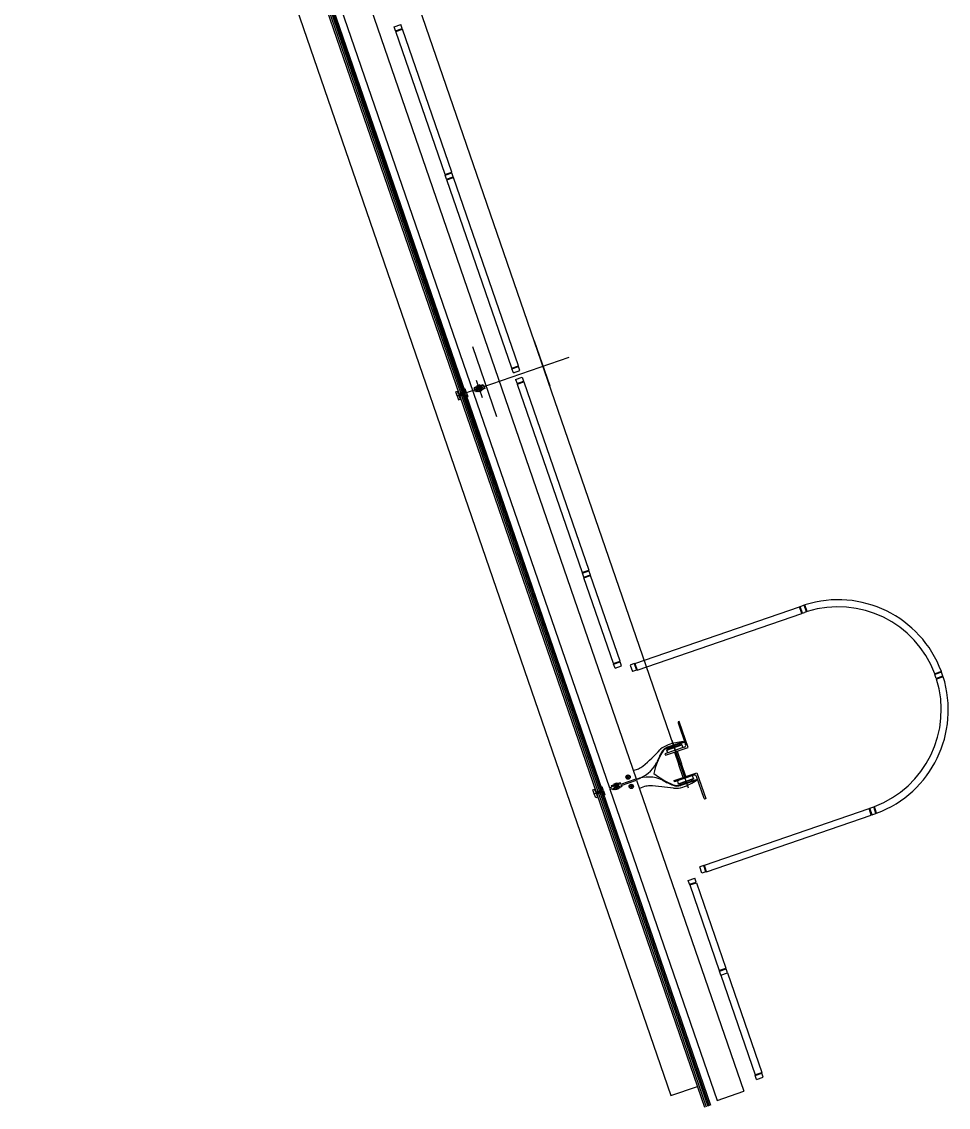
# Model space of a CAD drawing. Extents: x 809434 to 809707, y 818708 to 819364.
# Drawn here: x 809463.35 to 809469.95, y 819265.61 to 819273.34 of the extents above; entities that cross this region are included whole.
import ezdxf

# ---------------------------------------------------------------- set-up
doc = ezdxf.new("R2010")
doc.units = 0
for name, color, linetype in [('MAJ630__', 7, 'Continuous'), ('MAJ640__', 7, 'Continuous'), ('MAJ640__1', 7, 'Continuous'), ('MMH294_S', 7, 'Continuous')]:
    doc.layers.add(name, color=color, linetype=linetype)

msp = doc.modelspace()

# ---------------------------------------------------------------- linework, layer by layer
at = {"layer": 'MAJ630__'}
for p, q in [((809463.3506, 819279.1284), (809467.2574, 819267.7822)), ((809465.7784, 819273.6134), (809467.7286, 819267.9497)), ((809465.4956, 819273.5133), (809466.4674, 819270.6909)), ((809465.5381, 819273.528), (809466.5099, 819270.7056)), ((809466.4444, 819270.7068), (809466.4567, 819270.7111)), ((809466.4542, 819270.6785), (809466.4444, 819270.7068)), ((809466.4542, 819270.6785), (809466.5197, 819270.701)), ((809466.4542, 819270.6785), (809466.5197, 819270.701)), ((809466.464, 819270.6898), (809466.4567, 819270.7111)), ((809466.464, 819270.6898), (809466.5099, 819270.7056)), ((809466.5026, 819270.7269), (809466.5099, 819270.7294)), ((809466.5099, 819270.7056), (809466.5026, 819270.7269)), ((809466.5197, 819270.701), (809466.5099, 819270.7294)), ((809466.5197, 819270.701), (809466.5295, 819270.6727)), ((809466.4542, 819270.6785), (809466.4639, 819270.6501)), ((809466.4639, 819270.6501), (809466.4762, 819270.6543)), ((809466.4689, 819270.6756), (809466.5148, 819270.6914)), ((809466.4689, 819270.6756), (809466.4762, 819270.6543)), ((809466.4723, 819270.6768), (809467.4441, 819267.8544)), ((809466.5148, 819270.6914), (809467.4866, 819267.869)), ((809466.5148, 819270.6914), (809466.5221, 819270.6701)), ((809466.5221, 819270.6701), (809466.5295, 819270.6727)), ((809467.7318, 819267.9402), (809468.4953, 819265.723)), ((809467.4211, 819267.8703), (809467.4334, 819267.8745)), ((809467.4309, 819267.8419), (809467.4211, 819267.8703)), ((809467.4309, 819267.8419), (809467.4964, 819267.8645)), ((809467.4309, 819267.8419), (809467.4964, 819267.8645)), ((809467.4407, 819267.8532), (809467.4334, 819267.8745)), ((809467.4407, 819267.8532), (809467.4866, 819267.869)), ((809467.449, 819267.8402), (809468.2173, 819265.6088)), ((809467.4793, 819267.8903), (809467.4866, 819267.8928)), ((809467.4866, 819267.869), (809467.4793, 819267.8903)), ((809467.4964, 819267.8645), (809467.4866, 819267.8928)), ((809467.4915, 819267.8549), (809468.2599, 819265.6234)), ((809467.2574, 819267.7822), (809467.9769, 819265.6926)), ((809467.9769, 819265.6926), (809468.166, 819265.7577)), ((809468.3062, 819265.6579), (809468.4953, 819265.723))]:
    msp.add_line(p, q, dxfattribs=at)
for points in [[(809468.0664, 819268.2131), (809468.0678, 819268.2092), (809467.955, 819268.1703)], [(809467.7082, 819268.0088), (809467.745, 819268.0215)], [(809468.0461, 819267.9058), (809468.1589, 819267.9447), (809468.1603, 819267.9407)], [(809467.4529, 819267.8178), (809467.4407, 819267.8135), (809467.4309, 819267.8419)], [(809467.4964, 819267.8645), (809467.5062, 819267.8361), (809467.4988, 819267.8336), (809467.4915, 819267.8549), (809467.4456, 819267.8391), (809467.4529, 819267.8178)], [(809467.789, 819267.8938), (809467.7522, 819267.8811)]]:
    msp.add_lwpolyline(points, dxfattribs=at)
for centre, radius, start, end in [((809466.914, 819269.065), 1.3402, 310.07845, 317.42579), ((809467.9156, 819268.1447), 0.02, 130.39607, 137.42579), ((809468.0144, 819268.0287), 0.1724, 109.2751, 130.39607), ((809467.9794, 819268.0994), 0.075, 109, 149.96236), ((809468.0775, 819267.874), 0.3393, 91.86071, 110.70605), ((809468.4017, 819267.8552), 0.5628, 149.96236, 166.36786), ((809467.7125, 819268.116), 0.1, 289, 310.07845), ((809468.2041, 819268.4291), 0.5628, 231.63214, 248.03764), ((809467.9602, 819268.2147), 0.3393, 287.29394, 306.13928), ((809467.8215, 819267.7993), 0.1, 87.92155, 109), ((809467.7766, 819266.5599), 1.3402, 80.57421, 87.92155), ((809468.0217, 819267.9767), 0.075, 248.03764, 289), ((809467.9993, 819267.9017), 0.02, 260.57421, 267.60393), ((809468.0057, 819268.054), 0.1724, 267.60393, 288.72489)]:
    msp.add_arc(centre, radius, start, end, dxfattribs=at)
at = {"layer": 'MAJ640__'}
for p, q in [((809465.5071, 819273.5173), (809466.4789, 819270.6949)), ((809465.5185, 819273.5212), (809466.4903, 819270.6988)), ((809465.5279, 819273.5245), (809466.4997, 819270.7021)), ((809465.5286, 819273.5247), (809466.5005, 819270.7023)), ((809465.5893, 819273.5482), (809467.5395, 819267.8846)), ((809466.5841, 819270.7391), (809466.5737, 819270.7355)), ((809466.5835, 819270.7071), (809466.5737, 819270.7355)), ((809466.5939, 819270.7107), (809466.5835, 819270.7071)), ((809466.5915, 819270.7165), (809466.5991, 819270.7191)), ((809466.6242, 819270.7462), (809466.5934, 819270.7357)), ((809466.5942, 819270.7481), (809466.616, 819270.7556)), ((809466.5948, 819270.7494), (809466.5942, 819270.7481)), ((809466.5952, 819270.7453), (809466.5942, 819270.7481)), ((809466.6147, 819270.7562), (809466.5948, 819270.7494)), ((809466.595, 819270.7098), (809466.639, 819270.7249)), ((809466.5952, 819270.7453), (809466.617, 819270.7528)), ((809466.5971, 819270.7459), (809466.5974, 819270.745)), ((809466.6299, 819270.7297), (809466.5991, 819270.7191)), ((809466.6282, 819270.7201), (809466.6064, 819270.7126)), ((809466.6074, 819270.7098), (809466.6064, 819270.7126)), ((809466.6292, 819270.7173), (809466.6074, 819270.7098)), ((809466.6087, 819270.7092), (809466.6074, 819270.7098)), ((809466.608, 819270.7142), (809466.6082, 819270.7138)), ((809466.6088, 819270.7135), (809466.6082, 819270.7138)), ((809466.6087, 819270.7092), (809466.6285, 819270.716)), ((809466.6147, 819270.7562), (809466.616, 819270.7556)), ((809466.6151, 819270.7521), (809466.6154, 819270.7512)), ((809466.617, 819270.7528), (809466.616, 819270.7556)), ((809466.6243, 819270.7463), (809466.6319, 819270.7489)), ((809466.6258, 819270.7193), (809466.6261, 819270.72)), ((809466.626, 819270.7204), (809466.6261, 819270.72)), ((809466.6292, 819270.7173), (809466.6282, 819270.7201)), ((809466.6285, 819270.716), (809466.6292, 819270.7173)), ((809466.6295, 819270.7547), (809466.6399, 819270.7583)), ((809466.6376, 819270.7324), (809466.63, 819270.7298)), ((809466.6497, 819270.7299), (809466.6393, 819270.7263)), ((809466.6399, 819270.7583), (809466.6497, 819270.7299)), ((809466.4838, 819270.6807), (809467.4557, 819267.8584)), ((809466.4952, 819270.6846), (809467.467, 819267.8623)), ((809466.5046, 819270.6879), (809467.4765, 819267.8655)), ((809466.5054, 819270.6882), (809467.4772, 819267.8658)), ((809467.9563, 819268.1708), (809467.9592, 819268.1623)), ((809467.9827, 819268.2253), (809468.1, 819267.8844)), ((809468.0396, 819268.19), (809468.0367, 819268.1984)), ((809468.0022, 819268.1393), (809468.0332, 819268.0493)), ((809468.0202, 819268.1455), (809468.0512, 819268.0555)), ((809468.0642, 819267.9593), (809468.0332, 819268.0493)), ((809468.0822, 819267.9655), (809468.0512, 819268.0555)), ((809467.5611, 819267.9039), (809467.6051, 819267.9191)), ((809467.5927, 819267.919), (809467.5709, 819267.9116)), ((809467.5716, 819267.9128), (809467.5914, 819267.9197)), ((809467.5937, 819267.9162), (809467.5719, 819267.9087)), ((809467.5914, 819267.9197), (809467.5927, 819267.919)), ((809467.5927, 819267.919), (809467.5937, 819267.9162)), ((809467.6166, 819267.9217), (809467.6062, 819267.9181)), ((809467.6198, 819267.9123), (809467.6166, 819267.9217)), ((809467.6198, 819267.9123), (809467.7286, 819267.9497)), ((809467.6231, 819267.9028), (809467.7318, 819267.9402)), ((809468.1249, 819267.9424), (809468.1278, 819267.9339)), ((809467.4603, 819267.8441), (809468.2287, 819265.6127)), ((809467.4717, 819267.848), (809468.24, 819265.6166)), ((809467.4811, 819267.8513), (809468.2495, 819265.6198)), ((809467.4818, 819267.8515), (809468.2502, 819265.6201)), ((809467.5395, 819267.8846), (809467.5537, 819267.8895)), ((809467.5427, 819267.8751), (809467.5569, 819267.88)), ((809467.5427, 819267.8751), (809468.3062, 819265.6579)), ((809467.5608, 819267.9025), (809467.5504, 819267.8989)), ((809467.5504, 819267.8989), (809467.5537, 819267.8895)), ((809467.5602, 819267.8706), (809467.5569, 819267.88)), ((809467.5706, 819267.8742), (809467.5602, 819267.8706)), ((809467.5625, 819267.8965), (809467.5701, 819267.8991)), ((809467.5682, 819267.8799), (809467.5758, 819267.8825)), ((809467.6009, 819267.9097), (809467.5701, 819267.8991)), ((809467.5716, 819267.9128), (809467.5709, 819267.9116)), ((809467.5709, 819267.9116), (809467.5719, 819267.9087)), ((809467.5717, 819267.8732), (809467.6157, 819267.8884)), ((809467.5743, 819267.9095), (809467.574, 819267.9089)), ((809467.5741, 819267.9084), (809467.574, 819267.9089)), ((809467.6066, 819267.8931), (809467.5758, 819267.8825)), ((809467.6049, 819267.8836), (809467.5831, 819267.8761)), ((809467.5841, 819267.8733), (809467.5831, 819267.8761)), ((809467.6059, 819267.8807), (809467.5841, 819267.8733)), ((809467.5854, 819267.8726), (809467.5841, 819267.8733)), ((809467.5847, 819267.8777), (809467.5849, 819267.8772)), ((809467.5855, 819267.8769), (809467.5849, 819267.8772)), ((809467.5854, 819267.8726), (809467.6052, 819267.8795)), ((809467.5913, 819267.9154), (809467.5919, 819267.9151)), ((809467.5921, 819267.9146), (809467.5919, 819267.9151)), ((809467.6086, 819267.9124), (809467.601, 819267.9097)), ((809467.6025, 819267.8828), (809467.6028, 819267.8834)), ((809467.6027, 819267.8839), (809467.6028, 819267.8834)), ((809467.6059, 819267.8807), (809467.6049, 819267.8836)), ((809467.6052, 819267.8795), (809467.6059, 819267.8807)), ((809467.6143, 819267.8958), (809467.6067, 819267.8932)), ((809467.6264, 819267.8934), (809467.616, 819267.8898)), ((809467.6231, 819267.9028), (809467.6264, 819267.8934)), ((809468.0474, 819267.9063), (809468.0445, 819267.9147))]:
    msp.add_line(p, q, dxfattribs=at)
for points in [[(809466.6284, 819270.7556), (809466.5844, 819270.7405)], [(809467.9342, 819268.1265), (809467.9375, 819268.117), (809468.0992, 819268.1727), (809468.0357, 819268.3572), (809468.0309, 819268.3556)], [(809468.0278, 819268.3492), (809468.0816, 819268.1931)], [(809468.0723, 819268.174), (809467.9342, 819268.1265)], [(809467.9541, 819268.1333), (809467.9471, 819268.1534), (809468.0549, 819268.1905), (809468.0618, 819268.1704)], [(809468.0664, 819268.2131), (809467.9536, 819268.1743)], [(809468.0027, 819267.9275), (809467.9994, 819267.937), (809468.1612, 819267.9927), (809468.2247, 819267.8082), (809468.22, 819267.8066)], [(809468.1408, 819267.9751), (809468.0027, 819267.9275)], [(809468.0226, 819267.9344), (809468.0295, 819267.9143), (809468.1373, 819267.9514), (809468.1303, 819267.9715)], [(809468.1603, 819267.9407), (809468.0475, 819267.9018)], [(809468.2136, 819267.8097), (809468.1599, 819267.9658)]]:
    msp.add_lwpolyline(points, dxfattribs=at)
for points in [[(809468.0549, 819268.1905), (809468.0535, 819268.1948), (809467.9457, 819268.1576), (809467.9471, 819268.1534)], [(809468.1373, 819267.9514), (809468.1387, 819267.9472), (809468.0309, 819267.91), (809468.0295, 819267.9143)]]:
    msp.add_lwpolyline(points, close=True, dxfattribs=at)
for centre, radius in [((809466.6117, 819270.7327), 0.006), ((809467.6715, 819267.9618), 0.0155), ((809467.6715, 819267.9618), 0.0135), ((809467.6715, 819267.9618), 0.0042), ((809467.6943, 819267.8956), 0.0155), ((809467.6943, 819267.8956), 0.0135), ((809467.6943, 819267.8956), 0.0042)]:
    msp.add_circle(centre, radius, dxfattribs=at)
for centre, radius, start, end in [((809466.6117, 819270.7327), 0.0095, 145.18264, 252.81736), ((809466.6117, 819270.7327), 0.0109, 101.1265, 116.87349), ((809466.6117, 819270.7327), 0.0109, 281.1265, 296.87349), ((809466.6117, 819270.7327), 0.0095, 326.69488, 71.30512), ((809468.0326, 819268.3508), 0.005, 109, 199), ((809467.9794, 819268.0994), 0.0792, 109, 149.96236), ((809468.0674, 819268.1882), 0.015, 289, 19), ((809468.4017, 819267.8552), 0.567, 149.96236, 158.10407), ((809467.6678, 819268.167), 0.2307, 285.67731, 333.23123), ((809467.857, 819268.0741), 0.02, 326.67541, 338.10407), ((809467.8178, 819267.7316), 0.2307, 64.76877, 112.32268), ((809467.9097, 819267.9213), 0.02, 59.89592, 71.32459), ((809468.2041, 819268.4291), 0.567, 239.89592, 248.03764), ((809468.1457, 819267.9609), 0.015, 19, 109), ((809467.5884, 819267.8961), 0.0095, 145.18264, 199.00008), ((809467.5884, 819267.8961), 0.0095, 198.99991, 252.81736), ((809467.5884, 819267.8961), 0.006, 18.99986, 199.00013), ((809467.5884, 819267.8961), 0.006, 198.99986, 19.00013), ((809467.5884, 819267.8961), 0.0109, 101.1265, 116.87349), ((809467.5884, 819267.8961), 0.0109, 281.1265, 296.87349), ((809467.5884, 819267.8961), 0.0095, 18.99991, 71.30512), ((809467.5884, 819267.8961), 0.0095, 326.69488, 19.00008), ((809468.0217, 819267.9767), 0.0792, 248.03764, 289), ((809468.2183, 819267.8113), 0.005, 199, 289)]:
    msp.add_arc(centre, radius, start, end, dxfattribs=at)
for points, degree in [([(809466.5841, 819270.7398), (809466.5841, 819270.7398), (809466.5841, 819270.7399), (809466.5841, 819270.74), (809466.5842, 819270.74), (809466.5842, 819270.7401), (809466.5842, 819270.7401), (809466.5842, 819270.7402), (809466.5842, 819270.7402), (809466.5842, 819270.7403), (809466.5842, 819270.7403), (809466.5843, 819270.7404), (809466.5843, 819270.7404), (809466.5844, 819270.7405), (809466.5844, 819270.7405), (809466.5844, 819270.7405)], 3), ([(809466.585, 819270.7336), (809466.5849, 819270.7339), (809466.5848, 819270.7343), (809466.5846, 819270.7351), (809466.5845, 819270.7357), (809466.5843, 819270.7368), (809466.5842, 819270.7374), (809466.5841, 819270.7385), (809466.5841, 819270.7392), (809466.5841, 819270.7398)], 3), ([(809466.585, 819270.7336), (809466.585, 819270.7336), (809466.585, 819270.7336), (809466.585, 819270.7335), (809466.585, 819270.7335), (809466.585, 819270.7334), (809466.585, 819270.7334), (809466.585, 819270.7334)], 3), ([(809466.5858, 819270.733), (809466.5858, 819270.733), (809466.5858, 819270.733), (809466.5857, 819270.733), (809466.5857, 819270.733), (809466.5856, 819270.733), (809466.5856, 819270.733), (809466.5855, 819270.733), (809466.5854, 819270.733), (809466.5852, 819270.7331), (809466.5852, 819270.7331), (809466.5851, 819270.7333), (809466.585, 819270.7333), (809466.585, 819270.7334)], 3), ([(809466.5858, 819270.733), (809466.5864, 819270.7333), (809466.5871, 819270.7335), (809466.5887, 819270.734), (809466.5896, 819270.7344), (809466.5912, 819270.7349), (809466.5918, 819270.7351), (809466.5927, 819270.7354), (809466.593, 819270.7355), (809466.5934, 819270.7357)], 3), ([(809466.5858, 819270.733), (809466.5867, 819270.7333), (809466.5875, 819270.7336), (809466.5884, 819270.7339), (809466.5897, 819270.7344), (809466.5909, 819270.7348), (809466.5922, 819270.7353), (809466.5926, 819270.7354), (809466.593, 819270.7355), (809466.5934, 819270.7357)], 3), ([(809466.5911, 819270.7157), (809466.5911, 819270.7158), (809466.5911, 819270.7158), (809466.5911, 819270.7159), (809466.5911, 819270.716), (809466.5911, 819270.7161), (809466.5911, 819270.7162), (809466.5912, 819270.7163), (809466.5913, 819270.7164), (809466.5914, 819270.7164), (809466.5914, 819270.7165), (809466.5915, 819270.7165), (809466.5915, 819270.7165), (809466.5915, 819270.7165)], 3), ([(809466.5911, 819270.7157), (809466.5911, 819270.7157), (809466.5911, 819270.7157), (809466.5911, 819270.7157), (809466.5911, 819270.7156), (809466.5912, 819270.7156), (809466.5912, 819270.7156), (809466.5912, 819270.7155)], 3), ([(809466.5943, 819270.7102), (809466.5939, 819270.7106), (809466.5936, 819270.7111), (809466.5929, 819270.7121), (809466.5926, 819270.7126), (809466.5921, 819270.7136), (809466.5918, 819270.7141), (809466.5914, 819270.7149), (809466.5913, 819270.7152), (809466.5912, 819270.7155)], 3), ([(809466.5934, 819270.7357), (809466.5934, 819270.7356), (809466.5934, 819270.7356), (809466.5935, 819270.7355), (809466.5935, 819270.7353), (809466.5936, 819270.7347), (809466.5937, 819270.7343), (809466.5939, 819270.7331), (809466.594, 819270.732), (809466.5945, 819270.7298), (809466.5948, 819270.7286), (809466.5955, 819270.7263), (809466.596, 819270.7252), (809466.597, 819270.7231), (809466.5975, 819270.7221), (809466.5982, 819270.7208), (809466.5985, 819270.7203), (809466.5988, 819270.7197), (809466.5989, 819270.7195), (809466.599, 819270.7192), (809466.5991, 819270.7192), (809466.5991, 819270.7191)], 3), ([(809466.595, 819270.7098), (809466.595, 819270.7098), (809466.5949, 819270.7098), (809466.5948, 819270.7098), (809466.5948, 819270.7098), (809466.5947, 819270.7098), (809466.5947, 819270.7098), (809466.5946, 819270.7099), (809466.5946, 819270.7099), (809466.5946, 819270.7099), (809466.5945, 819270.7099), (809466.5945, 819270.71), (809466.5944, 819270.71), (809466.5944, 819270.7101), (809466.5943, 819270.7101), (809466.5943, 819270.7102)], 3), ([(809466.6046, 819270.7392), (809466.6046, 819270.7392), (809466.6046, 819270.7392), (809466.6045, 819270.7391), (809466.6045, 819270.739), (809466.6043, 819270.7388), (809466.6042, 819270.7386), (809466.604, 819270.7383), (809466.6039, 819270.7381), (809466.6038, 819270.7379)], 3), ([(809466.6067, 819270.7425), (809466.6056, 819270.7407), (809466.6046, 819270.7392)], 2), ([(809466.6086, 819270.7237), (809466.6088, 819270.7236), (809466.609, 819270.7236), (809466.6094, 819270.7234), (809466.6096, 819270.7234), (809466.6099, 819270.7233), (809466.61, 819270.7232), (809466.6101, 819270.7232), (809466.6101, 819270.7232), (809466.6101, 819270.7232)], 3), ([(809466.6133, 819270.7422), (809466.6115, 819270.7428), (809466.6096, 819270.7434)], 2), ([(809466.6101, 819270.7232), (809466.6118, 819270.7226), (809466.6138, 819270.722)], 2), ([(809466.6147, 819270.7417), (809466.6145, 819270.7418), (809466.6143, 819270.7418), (809466.6139, 819270.742), (809466.6137, 819270.742), (809466.6135, 819270.7421), (809466.6134, 819270.7422), (809466.6133, 819270.7422), (809466.6133, 819270.7422), (809466.6133, 819270.7422)], 3), ([(809466.6166, 819270.7229), (809466.6178, 819270.7247), (809466.6188, 819270.7262)], 2), ([(809466.6188, 819270.7262), (809466.6188, 819270.7262), (809466.6188, 819270.7262), (809466.6189, 819270.7263), (809466.6189, 819270.7264), (809466.6191, 819270.7266), (809466.6192, 819270.7268), (809466.6194, 819270.7271), (809466.6195, 819270.7273), (809466.6196, 819270.7275)], 3), ([(809466.6242, 819270.7462), (809466.6242, 819270.7463), (809466.6243, 819270.7463), (809466.6243, 819270.7463)], 2), ([(809466.6242, 819270.7462), (809466.6242, 819270.7463), (809466.6243, 819270.7463), (809466.6243, 819270.7463)], 2), ([(809466.63, 819270.7298), (809466.63, 819270.7298), (809466.63, 819270.7298), (809466.6299, 819270.7299), (809466.6299, 819270.7301), (809466.6298, 819270.7307), (809466.6297, 819270.7311), (809466.6295, 819270.7324), (809466.6294, 819270.7334), (809466.6289, 819270.7356), (809466.6286, 819270.7368), (809466.6279, 819270.7391), (809466.6274, 819270.7403), (809466.6264, 819270.7423), (809466.6259, 819270.7433), (809466.6252, 819270.7446), (809466.6249, 819270.7451), (809466.6245, 819270.7457), (809466.6244, 819270.7459), (809466.6243, 819270.7462), (809466.6243, 819270.7462), (809466.6243, 819270.7463)], 3), ([(809466.6284, 819270.7556), (809466.6284, 819270.7556), (809466.6285, 819270.7557), (809466.6285, 819270.7556), (809466.6286, 819270.7556), (809466.6287, 819270.7556), (809466.6287, 819270.7556), (809466.6287, 819270.7555), (809466.6288, 819270.7555), (809466.6288, 819270.7555), (809466.6289, 819270.7555), (809466.6289, 819270.7554), (809466.6289, 819270.7554), (809466.629, 819270.7553), (809466.629, 819270.7553), (809466.6291, 819270.7552)], 3), ([(809466.6291, 819270.7552), (809466.6294, 819270.7548), (809466.6298, 819270.7543), (809466.6305, 819270.7533), (809466.6308, 819270.7528), (809466.6313, 819270.7518), (809466.6316, 819270.7513), (809466.6319, 819270.7505), (809466.6321, 819270.7502), (809466.6322, 819270.7499)], 3), ([(809466.63, 819270.7298), (809466.63, 819270.7297), (809466.6299, 819270.7297), (809466.6299, 819270.7297)], 2), ([(809466.6323, 819270.7497), (809466.6323, 819270.7496), (809466.6323, 819270.7496), (809466.6323, 819270.7495), (809466.6323, 819270.7494), (809466.6323, 819270.7493), (809466.6322, 819270.7492), (809466.6322, 819270.7491), (809466.6321, 819270.749), (809466.632, 819270.749), (809466.632, 819270.7489), (809466.6319, 819270.7489), (809466.6319, 819270.7489), (809466.6319, 819270.7489)], 3), ([(809466.6323, 819270.7497), (809466.6323, 819270.7497), (809466.6323, 819270.7497), (809466.6323, 819270.7498), (809466.6322, 819270.7498), (809466.6322, 819270.7498), (809466.6322, 819270.7499), (809466.6322, 819270.7499)], 3), ([(809466.6376, 819270.7324), (809466.6376, 819270.7324), (809466.6376, 819270.7324), (809466.6376, 819270.7324), (809466.6377, 819270.7324), (809466.6378, 819270.7324), (809466.6378, 819270.7324), (809466.6379, 819270.7324), (809466.638, 819270.7324), (809466.6381, 819270.7323), (809466.6382, 819270.7323), (809466.6383, 819270.7321), (809466.6383, 819270.7321), (809466.6384, 819270.732)], 3), ([(809466.6384, 819270.7318), (809466.6384, 819270.7318), (809466.6384, 819270.7319), (809466.6384, 819270.7319), (809466.6384, 819270.7319), (809466.6384, 819270.732), (809466.6384, 819270.732), (809466.6384, 819270.732)], 3), ([(809466.6384, 819270.7318), (809466.6385, 819270.7315), (809466.6386, 819270.7311), (809466.6388, 819270.7303), (809466.6389, 819270.7297), (809466.6391, 819270.7286), (809466.6392, 819270.728), (809466.6392, 819270.7269), (809466.6393, 819270.7263), (809466.6393, 819270.7256)], 3), ([(809466.6393, 819270.7256), (809466.6393, 819270.7256), (809466.6393, 819270.7255), (809466.6392, 819270.7254), (809466.6392, 819270.7254), (809466.6392, 819270.7253), (809466.6392, 819270.7253), (809466.6392, 819270.7252), (809466.6392, 819270.7252), (809466.6392, 819270.7251), (809466.6391, 819270.7251), (809466.6391, 819270.725), (809466.6391, 819270.725), (809466.639, 819270.7249), (809466.639, 819270.7249), (809466.639, 819270.7249)], 3), ([(809467.6058, 819267.9187), (809467.6057, 819267.9187), (809467.6057, 819267.9188), (809467.6056, 819267.9189), (809467.6056, 819267.9189), (809467.6055, 819267.9189), (809467.6055, 819267.919), (809467.6054, 819267.919), (809467.6054, 819267.919), (809467.6054, 819267.919), (809467.6053, 819267.9191), (809467.6053, 819267.9191), (809467.6052, 819267.9191), (809467.6052, 819267.9191), (809467.6051, 819267.9191), (809467.6051, 819267.9191)], 3), ([(809467.6089, 819267.9133), (809467.6088, 819267.9136), (809467.6086, 819267.914), (809467.6083, 819267.9148), (809467.608, 819267.9153), (809467.6075, 819267.9162), (809467.6072, 819267.9167), (809467.6065, 819267.9177), (809467.6062, 819267.9182), (809467.6058, 819267.9187)], 3), ([(809467.5611, 819267.9039), (809467.5611, 819267.9039), (809467.5611, 819267.9039), (809467.561, 819267.9039), (809467.561, 819267.9038), (809467.5609, 819267.9037), (809467.5609, 819267.9037), (809467.5609, 819267.9036), (809467.5609, 819267.9036), (809467.5609, 819267.9036), (809467.5609, 819267.9035), (809467.5608, 819267.9034), (809467.5608, 819267.9034), (809467.5608, 819267.9033), (809467.5608, 819267.9033), (809467.5608, 819267.9032)], 3), ([(809467.5608, 819267.9032), (809467.5608, 819267.9026), (809467.5609, 819267.902), (809467.5609, 819267.9008), (809467.561, 819267.9002), (809467.5612, 819267.8991), (809467.5613, 819267.8986), (809467.5615, 819267.8977), (809467.5616, 819267.8974), (809467.5617, 819267.8971)], 3), ([(809467.5617, 819267.8969), (809467.5617, 819267.8969), (809467.5617, 819267.8969), (809467.5617, 819267.8969), (809467.5617, 819267.8969), (809467.5617, 819267.897), (809467.5617, 819267.897), (809467.5617, 819267.8971)], 3), ([(809467.5617, 819267.8969), (809467.5617, 819267.8968), (809467.5617, 819267.8968), (809467.5618, 819267.8967), (809467.5618, 819267.8966), (809467.562, 819267.8965), (809467.562, 819267.8965), (809467.5622, 819267.8965), (809467.5622, 819267.8964), (809467.5624, 819267.8964), (809467.5624, 819267.8965), (809467.5625, 819267.8965), (809467.5625, 819267.8965), (809467.5625, 819267.8965)], 3), ([(809467.5678, 819267.8792), (809467.5678, 819267.8792), (809467.5678, 819267.8792), (809467.5678, 819267.8793), (809467.5678, 819267.8794), (809467.5678, 819267.8796), (809467.5678, 819267.8796), (809467.5679, 819267.8798), (809467.568, 819267.8798), (809467.5681, 819267.8799), (809467.5681, 819267.8799), (809467.5682, 819267.8799), (809467.5682, 819267.8799), (809467.5682, 819267.8799)], 3), ([(809467.5678, 819267.8792), (809467.5678, 819267.8792), (809467.5678, 819267.8791), (809467.5678, 819267.8791), (809467.5678, 819267.8791), (809467.5679, 819267.879), (809467.5679, 819267.879), (809467.5679, 819267.879)], 3), ([(809467.571, 819267.8736), (809467.5706, 819267.8741), (809467.5703, 819267.8746), (809467.5696, 819267.8756), (809467.5693, 819267.8761), (809467.5688, 819267.877), (809467.5685, 819267.8775), (809467.5681, 819267.8783), (809467.568, 819267.8787), (809467.5679, 819267.879)], 3), ([(809467.572, 819267.8905), (809467.5716, 819267.8915), (809467.5713, 819267.8925), (809467.5709, 819267.8947), (809467.5707, 819267.8957), (809467.5705, 819267.8972), (809467.5704, 819267.8978), (809467.5703, 819267.8985), (809467.5702, 819267.8987), (809467.5701, 819267.899), (809467.5701, 819267.899), (809467.5701, 819267.8991)], 3), ([(809467.5717, 819267.8732), (809467.5717, 819267.8732), (809467.5716, 819267.8732), (809467.5716, 819267.8732), (809467.5715, 819267.8732), (809467.5714, 819267.8733), (809467.5714, 819267.8733), (809467.5713, 819267.8733), (809467.5713, 819267.8733), (809467.5713, 819267.8734), (809467.5712, 819267.8734), (809467.5712, 819267.8734), (809467.5711, 819267.8735), (809467.5711, 819267.8735), (809467.571, 819267.8736), (809467.571, 819267.8736)], 3), ([(809467.572, 819267.8905), (809467.5723, 819267.8895), (809467.5727, 819267.8885), (809467.5737, 819267.8865), (809467.5742, 819267.8856), (809467.5749, 819267.8843), (809467.5752, 819267.8838), (809467.5755, 819267.8831), (809467.5757, 819267.8829), (809467.5757, 819267.8827), (809467.5758, 819267.8826), (809467.5758, 819267.8825)], 3), ([(809467.5805, 819267.9014), (809467.5806, 819267.9015), (809467.5807, 819267.9017), (809467.5809, 819267.9021), (809467.581, 819267.9022), (809467.5812, 819267.9025), (809467.5812, 819267.9026), (809467.5813, 819267.9026), (809467.5813, 819267.9027), (809467.5813, 819267.9027)], 3), ([(809467.5813, 819267.9027), (809467.5823, 819267.9042), (809467.5834, 819267.9059)], 2), ([(809467.5854, 819267.8871), (809467.5855, 819267.8871), (809467.5857, 819267.887), (809467.5862, 819267.8869), (809467.5864, 819267.8868), (809467.5866, 819267.8867), (809467.5867, 819267.8867), (809467.5868, 819267.8867), (809467.5868, 819267.8867), (809467.5868, 819267.8866)], 3), ([(809467.5863, 819267.9069), (809467.5882, 819267.9062), (809467.59, 819267.9056)], 2), ([(809467.5868, 819267.8866), (809467.5886, 819267.8861), (809467.5905, 819267.8854)], 2), ([(809467.59, 819267.9056), (809467.59, 819267.9056), (809467.59, 819267.9056), (809467.5901, 819267.9056), (809467.5902, 819267.9056), (809467.5904, 819267.9055), (809467.5906, 819267.9054), (809467.591, 819267.9053), (809467.5913, 819267.9052), (809467.5914, 819267.9051)], 3), ([(809467.5933, 819267.8864), (809467.5945, 819267.8881), (809467.5955, 819267.8896)], 2), ([(809467.5955, 819267.8896), (809467.5955, 819267.8896), (809467.5955, 819267.8897), (809467.5956, 819267.8897), (809467.5956, 819267.8898), (809467.5958, 819267.89), (809467.5959, 819267.8902), (809467.5961, 819267.8906), (809467.5962, 819267.8908), (809467.5963, 819267.8909)], 3), ([(809467.601, 819267.9097), (809467.601, 819267.9097), (809467.6009, 819267.9097), (809467.6009, 819267.9097)], 2), ([(809467.601, 819267.9097), (809467.601, 819267.9097), (809467.601, 819267.9097), (809467.6011, 819267.9096), (809467.6011, 819267.9094), (809467.6014, 819267.9088), (809467.6016, 819267.9085), (809467.6022, 819267.9074), (809467.6027, 819267.9065), (809467.6038, 819267.9045), (809467.6043, 819267.9033), (809467.6047, 819267.902), (809467.6048, 819267.9019), (809467.6048, 819267.9018)], 3), ([(809467.6067, 819267.8932), (809467.6067, 819267.8932), (809467.6067, 819267.8932), (809467.6066, 819267.8934), (809467.6066, 819267.8936), (809467.6065, 819267.8942), (809467.6064, 819267.8945), (809467.6062, 819267.8958), (809467.6061, 819267.8968), (809467.6056, 819267.8991), (809467.6053, 819267.9003), (809467.6049, 819267.9016), (809467.6049, 819267.9017), (809467.6048, 819267.9018)], 3), ([(809467.6067, 819267.8932), (809467.6067, 819267.8932), (809467.6066, 819267.8932), (809467.6066, 819267.8931)], 2), ([(809467.6086, 819267.9124), (809467.6086, 819267.9124), (809467.6086, 819267.9124), (809467.6086, 819267.9124), (809467.6087, 819267.9124), (809467.6088, 819267.9124), (809467.6088, 819267.9125), (809467.6089, 819267.9125), (809467.6089, 819267.9126), (809467.609, 819267.9127), (809467.609, 819267.9128), (809467.609, 819267.913), (809467.609, 819267.9131), (809467.609, 819267.9131)], 3), ([(809467.6089, 819267.9133), (809467.6089, 819267.9133), (809467.6089, 819267.9133), (809467.6089, 819267.9132), (809467.609, 819267.9132), (809467.609, 819267.9132), (809467.609, 819267.9131), (809467.609, 819267.9131)], 3), ([(809467.6143, 819267.8958), (809467.6143, 819267.8958), (809467.6143, 819267.8958), (809467.6143, 819267.8958), (809467.6144, 819267.8958), (809467.6145, 819267.8958), (809467.6145, 819267.8958), (809467.6146, 819267.8958), (809467.6147, 819267.8958), (809467.6148, 819267.8957), (809467.6149, 819267.8957), (809467.615, 819267.8956), (809467.615, 819267.8955), (809467.6151, 819267.8954)], 3), ([(809467.6151, 819267.8952), (809467.6151, 819267.8953), (809467.6151, 819267.8953), (809467.6151, 819267.8954), (809467.6151, 819267.8954), (809467.6151, 819267.8954), (809467.6151, 819267.8954), (809467.6151, 819267.8954)], 3), ([(809467.6151, 819267.8952), (809467.6152, 819267.8949), (809467.6153, 819267.8946), (809467.6155, 819267.8937), (809467.6156, 819267.8932), (809467.6158, 819267.8921), (809467.6159, 819267.8915), (809467.6159, 819267.8903), (809467.616, 819267.8897), (809467.616, 819267.8891)], 3), ([(809467.616, 819267.8891), (809467.616, 819267.889), (809467.616, 819267.889), (809467.6159, 819267.8889), (809467.6159, 819267.8888), (809467.6159, 819267.8887), (809467.6159, 819267.8887), (809467.6159, 819267.8886), (809467.6159, 819267.8886), (809467.6159, 819267.8886), (809467.6158, 819267.8885), (809467.6158, 819267.8885), (809467.6158, 819267.8884), (809467.6157, 819267.8884), (809467.6157, 819267.8884), (809467.6157, 819267.8884)], 3)]:
    msp.add_open_spline(points, degree=degree, dxfattribs=at)
at = {"layer": 'MAJ640__1'}
for p, q in [((809468.0422, 819268.0524), (809466.0888, 819273.7255)), ((809466.5621, 819271.0303), (809466.7338, 819270.5317)), ((809467.0034, 819271.0693), (809467.1134, 819270.7497)), ((809466.6353, 819270.664), (809466.5925, 819270.7883)), ((809466.4723, 819270.6768), (809466.4674, 819270.6909)), ((809467.449, 819267.8402), (809467.4441, 819267.8544))]:
    msp.add_line(p, q, dxfattribs=at)
msp.add_lwpolyline([(809467.2497, 819270.9524), (809466.492, 819270.6915)], dxfattribs=at)
for centre in [(809466.4698, 819270.6839), (809467.4465, 819267.8473)]:
    msp.add_circle(centre, 0.003, dxfattribs=at)
at = {"layer": 'MMH294_S'}
for p, q in [((809466.0052, 819273.308), (809466.0525, 819273.3243)), ((809466.015, 819273.2797), (809466.0052, 819273.308)), ((809466.015, 819273.2797), (809466.0622, 819273.296)), ((809466.0166, 819273.2749), (809466.0639, 819273.2912)), ((809466.3674, 819272.2562), (809466.0166, 819273.2749)), ((809466.0185, 819273.2756), (809466.0168, 819273.2803)), ((809466.0622, 819273.296), (809466.0525, 819273.3243)), ((809466.062, 819273.2906), (809466.0603, 819273.2953)), ((809466.4147, 819272.2724), (809466.0639, 819273.2912)), ((809466.3674, 819272.2562), (809466.387, 819272.2629)), ((809466.369, 819272.2514), (809466.4163, 819272.2677)), ((809466.3788, 819272.2231), (809466.369, 819272.2514)), ((809466.3709, 819272.2521), (809466.3693, 819272.2568)), ((809466.387, 819272.2629), (809466.4147, 819272.2724)), ((809466.4144, 819272.2671), (809466.4128, 819272.2718)), ((809466.426, 819272.2393), (809466.4163, 819272.2677)), ((809466.3788, 819272.2231), (809466.426, 819272.2393)), ((809466.3804, 819272.2183), (809466.4277, 819272.2346)), ((809466.8427, 819270.8757), (809466.3804, 819272.2183)), ((809466.3823, 819272.219), (809466.3807, 819272.2237)), ((809466.4258, 819272.234), (809466.4242, 819272.2387)), ((809466.89, 819270.892), (809466.4277, 819272.2346)), ((809466.8427, 819270.8757), (809466.89, 819270.892)), ((809466.8443, 819270.871), (809466.8916, 819270.8873)), ((809466.8541, 819270.8426), (809466.8443, 819270.871)), ((809466.8462, 819270.8716), (809466.8446, 819270.8764)), ((809466.8541, 819270.8426), (809466.9014, 819270.8589)), ((809466.8897, 819270.8866), (809466.8881, 819270.8913)), ((809466.9014, 819270.8589), (809466.8916, 819270.8873)), ((809466.8704, 819270.7953), (809466.9177, 819270.8116)), ((809466.8704, 819270.7953), (809466.8801, 819270.767)), ((809466.8801, 819270.767), (809466.9274, 819270.7832)), ((809466.8818, 819270.7622), (809466.929, 819270.7785)), ((809466.9177, 819270.8116), (809466.9274, 819270.7832)), ((809466.9255, 819270.7826), (809466.9272, 819270.7779)), ((809466.929, 819270.7785), (809467.3914, 819269.4359)), ((809466.8818, 819270.7622), (809467.3441, 819269.4196)), ((809466.882, 819270.7676), (809466.8837, 819270.7629)), ((809467.3441, 819269.4196), (809467.3637, 819269.4264)), ((809467.3457, 819269.4149), (809467.393, 819269.4312)), ((809467.3555, 819269.3865), (809467.3457, 819269.4149)), ((809467.3476, 819269.4155), (809467.346, 819269.4203)), ((809467.3555, 819269.3865), (809467.4028, 819269.4028)), ((809467.3571, 819269.3818), (809467.4044, 819269.3981)), ((809467.359, 819269.3824), (809467.3574, 819269.3872)), ((809467.3637, 819269.4264), (809467.3914, 819269.4359)), ((809467.3911, 819269.4305), (809467.3895, 819269.4352)), ((809467.4028, 819269.4028), (809467.393, 819269.4312)), ((809467.4025, 819269.3974), (809467.4009, 819269.4021)), ((809467.6144, 819268.7882), (809467.4044, 819269.3981)), ((809467.5671, 819268.7719), (809467.3571, 819269.3818)), ((809467.7202, 819268.7718), (809468.8939, 819269.1759)), ((809468.9102, 819269.1286), (809468.8939, 819269.1759)), ((809468.8946, 819269.174), (809468.8993, 819269.1756)), ((809468.8986, 819269.1775), (809468.9128, 819269.1824)), ((809468.9149, 819269.1303), (809468.8986, 819269.1775)), ((809468.9433, 819269.1399), (809468.927, 819269.1872)), ((809468.9481, 819269.1414), (809468.9318, 819269.1887)), ((809467.7364, 819268.7245), (809468.9102, 819269.1286)), ((809468.9095, 819269.1305), (809468.9143, 819269.1321)), ((809468.9149, 819269.1303), (809468.9291, 819269.1351)), ((809467.5671, 819268.7719), (809467.5867, 819268.7787)), ((809467.5687, 819268.7672), (809467.616, 819268.7835)), ((809467.5785, 819268.7388), (809467.5687, 819268.7672)), ((809467.5706, 819268.7678), (809467.569, 819268.7726)), ((809467.5867, 819268.7787), (809467.6144, 819268.7882)), ((809467.6141, 819268.7828), (809467.6125, 819268.7876)), ((809467.6258, 819268.7551), (809467.616, 819268.7835)), ((809467.7154, 819268.7701), (809467.6871, 819268.7604)), ((809467.7154, 819268.7701), (809467.7317, 819268.7228)), ((809467.7208, 819268.7699), (809467.7161, 819268.7682)), ((809467.7202, 819268.7718), (809467.7364, 819268.7245)), ((809467.5785, 819268.7388), (809467.6258, 819268.7551)), ((809467.6871, 819268.7604), (809467.7033, 819268.7131)), ((809467.7317, 819268.7228), (809467.7033, 819268.7131)), ((809467.7358, 819268.7264), (809467.7311, 819268.7247)), ((809469.9039, 819268.7146), (809469.8566, 819268.6983)), ((809469.9056, 819268.7099), (809469.8583, 819268.6936)), ((809469.9154, 819268.6815), (809469.8681, 819268.6652)), ((809469.9169, 819268.6768), (809469.8696, 819268.6605)), ((809468.215, 819267.3346), (809469.3888, 819267.7387)), ((809468.2313, 819267.2873), (809469.405, 819267.6914)), ((809469.405, 819267.6914), (809469.3888, 819267.7387)), ((809469.3894, 819267.7368), (809469.3941, 819267.7384)), ((809469.3935, 819267.7403), (809469.4077, 819267.7452)), ((809469.4098, 819267.6931), (809469.3935, 819267.7403)), ((809469.4044, 819267.6933), (809469.4091, 819267.695)), ((809469.4098, 819267.6931), (809469.424, 819267.6979)), ((809469.4381, 819267.703), (809469.4218, 819267.7503)), ((809469.4428, 819267.7047), (809469.4265, 819267.752)), ((809468.2103, 819267.3329), (809468.1819, 819267.3232)), ((809468.1982, 819267.2759), (809468.1819, 819267.3232)), ((809468.2266, 819267.2857), (809468.2103, 819267.3329)), ((809468.2157, 819267.3327), (809468.211, 819267.331)), ((809468.2313, 819267.2873), (809468.215, 819267.3346)), ((809468.0994, 819267.226), (809468.1467, 819267.2423)), ((809468.1092, 819267.1976), (809468.0994, 819267.226)), ((809468.1564, 819267.2139), (809468.1467, 819267.2423)), ((809468.2266, 819267.2857), (809468.1982, 819267.2759)), ((809468.2307, 819267.2892), (809468.2259, 819267.2875)), ((809468.1092, 819267.1976), (809468.1564, 819267.2139)), ((809468.1108, 819267.1929), (809468.1581, 819267.2092)), ((809468.1108, 819267.1929), (809468.3208, 819266.583)), ((809468.1127, 819267.1936), (809468.1111, 819267.1983)), ((809468.1562, 819267.2085), (809468.1545, 819267.2133)), ((809468.1581, 819267.2092), (809468.3681, 819266.5993)), ((809468.3208, 819266.583), (809468.3404, 819266.5898)), ((809468.3224, 819266.5783), (809468.3697, 819266.5946)), ((809468.3322, 819266.55), (809468.3224, 819266.5783)), ((809468.3243, 819266.579), (809468.3227, 819266.5837)), ((809468.3322, 819266.55), (809468.3795, 819266.5662)), ((809468.3322, 819266.55), (809468.5764, 819265.8408)), ((809468.3404, 819266.5898), (809468.3681, 819266.5993)), ((809468.3678, 819266.5939), (809468.3662, 819266.5987)), ((809468.3795, 819266.5662), (809468.3697, 819266.5946)), ((809468.3795, 819266.5662), (809468.6236, 819265.8571)), ((809468.5764, 819265.8408), (809468.596, 819265.8476)), ((809468.578, 819265.8361), (809468.6253, 819265.8524)), ((809468.5877, 819265.8077), (809468.578, 819265.8361)), ((809468.5799, 819265.8367), (809468.5782, 819265.8415)), ((809468.596, 819265.8476), (809468.6236, 819265.8571)), ((809468.6234, 819265.8517), (809468.6217, 819265.8564)), ((809468.635, 819265.824), (809468.6253, 819265.8524)), ((809468.5877, 819265.8077), (809468.635, 819265.824))]:
    msp.add_line(p, q, dxfattribs=at)
for radius, start, end in [(0.785, 107.90511, 109), (0.783, 107.53635, 107.90231), (0.785, 20.45992, 107.54008), (0.735, 20.55926, 107.44074), (0.735, 107.83062, 109), (0.737, 107.44497, 107.83379), (0.735, 17.83062, 20.16938), (0.737, 20.16621, 20.55503), (0.783, 20.09769, 20.46365), (0.785, 17.90511, 20.09489), (0.735, 290.55926, 17.44074), (0.785, 290.45992, 17.54008), (0.737, 17.44497, 17.83379), (0.783, 17.53635, 17.90231), (0.735, 289, 290.16938), (0.737, 290.16621, 290.55503), (0.785, 289, 290.09489), (0.783, 290.09769, 290.46365)]:
    msp.add_arc((809469.1684, 819268.4402), radius, start, end, dxfattribs=at)

doc.saveas('drawing.dxf')
